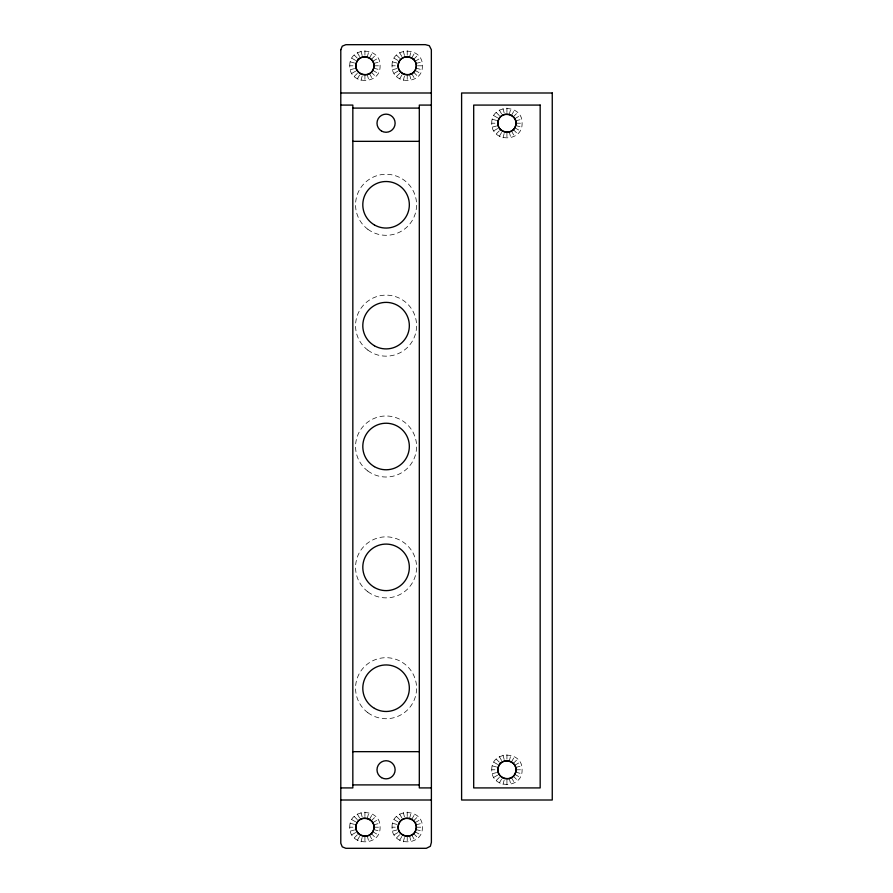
<?xml version="1.0" encoding="UTF-8"?>
<svg xmlns="http://www.w3.org/2000/svg" width="893" height="893" viewBox="0 0 893 893"><rect width="100%" height="100%" fill="white"/><g stroke="black" fill="none" stroke-linecap="round" stroke-linejoin="round"><path stroke-width="0.67" stroke-dasharray="4.46 3.35" d="M349.766 65.803C349.029 46.324 380.82 46.324 380.083 65.803C380.82 85.27 349.029 85.27 349.766 65.803L355.861 65.803M392.06 65.803C391.324 46.324 423.115 46.324 422.378 65.803C423.115 85.27 391.324 85.27 392.06 65.803L398.155 65.803M349.766 827.197C349.029 807.73 380.82 807.73 380.083 827.197C380.82 846.676 349.029 846.676 349.766 827.197L355.861 827.197M392.06 827.197C391.324 807.73 423.115 807.73 422.378 827.197C423.115 846.676 391.324 846.676 392.06 827.197L398.155 827.197M491.764 123.212C491.027 103.733 522.829 103.733 522.092 123.212C522.829 142.679 491.027 142.679 491.764 123.212L497.87 123.212M491.764 769.788C491.027 750.321 522.829 750.321 522.092 769.788C522.829 789.267 491.027 789.267 491.764 769.788L497.87 769.788M360.995 80.448L362.58 74.554M367.269 57.04L368.842 51.158M403.301 80.448L404.875 74.554M409.563 57.04L411.148 51.158M503.005 137.846L504.578 131.963M509.278 114.449L510.852 108.566M360.995 841.842L362.58 835.96M367.269 818.446L368.842 812.552M403.301 841.842L404.875 835.96M409.563 818.446L411.148 812.552M503.005 784.434L504.578 778.551M509.278 761.037L510.852 755.154M357.345 78.93L360.392 73.65M369.456 57.945L372.504 52.676M399.64 78.93L402.687 73.65M411.751 57.945L414.798 52.676M499.354 136.339L502.402 131.059M511.466 115.353L514.513 110.073M357.345 840.324L360.392 835.055M369.456 819.35L372.504 814.07M399.64 840.324L402.687 835.055M411.751 819.35L414.798 814.07M499.354 782.927L502.402 777.647M511.466 761.941L514.513 756.661M354.197 76.519L358.517 72.21M371.332 59.396L375.64 55.076M396.503 76.519L400.812 72.21M413.626 59.396L417.935 55.076M496.207 133.928L500.515 129.619M513.341 116.793L517.65 112.485M354.197 837.924L358.517 833.604M371.332 820.79L375.64 816.481M396.503 837.924L400.812 833.604M413.626 820.79L417.935 816.481M496.207 780.515L500.515 776.207M513.341 763.381L517.65 759.072M351.797 73.382L357.066 70.335M372.772 61.271L378.052 58.224M394.092 73.382L399.372 70.335M415.066 61.271L420.346 58.224M493.796 130.791L499.075 127.744M514.781 118.68L520.061 115.632M351.797 834.776L357.066 831.729M372.772 822.665L378.052 819.618M394.092 834.776L399.372 831.729M415.066 822.665L420.346 819.618M493.796 777.368L499.075 774.32M514.781 765.256L520.061 762.209M350.279 69.721L356.162 68.147M373.676 63.459L379.57 61.874M392.574 69.721L398.468 68.147M415.982 63.459L421.864 61.874M492.289 127.13L498.171 125.556M515.685 120.856L521.568 119.282M492.289 773.718L498.171 772.144M515.685 767.444L521.568 765.87M350.279 831.126L356.162 829.541M373.676 824.853L379.57 823.279M392.574 831.126L398.468 829.541M415.982 824.853L421.864 823.279M373.988 65.803L380.083 65.803M417.5 65.803L422.378 65.803M515.998 123.212L522.092 123.212M515.998 769.788L522.092 769.788M373.988 827.197L380.083 827.197M416.283 827.197L422.378 827.197M392.574 61.874L398.468 63.459M415.982 68.147L421.864 69.721M350.279 61.874L356.162 63.459M373.676 68.147L379.57 69.721M492.289 119.282L498.171 120.856M515.685 125.556L521.568 127.13M492.289 765.87L498.171 767.444M515.685 772.144L521.568 773.718M392.574 823.279L398.468 824.853M415.982 829.541L421.864 831.126M350.279 823.279L356.162 824.853M373.676 829.541L379.57 831.126M493.796 115.632L499.075 118.68M514.781 127.744L520.061 130.791M394.092 58.224L399.372 61.271M415.066 70.335L420.346 73.382M351.797 58.224L357.066 61.271M372.772 70.335L378.052 73.382M493.796 762.209L499.075 765.256M514.781 774.32L520.061 777.368M394.092 819.618L399.372 822.665M415.066 831.729L420.346 834.776M351.797 819.618L357.066 822.665M372.772 831.729L378.052 834.776M496.207 112.485L500.515 116.793M513.341 129.619L517.65 133.928M396.503 55.076L400.812 59.396M413.626 72.21L417.935 76.519M354.197 55.076L358.517 59.396M371.332 72.21L375.64 76.519M496.207 759.072L500.515 763.381M513.341 776.207L517.65 780.515M396.503 816.481L400.812 820.79M413.626 833.604L417.935 837.924M354.197 816.481L358.517 820.79M371.332 833.604L375.64 837.924M499.354 110.073L502.402 115.353M511.466 131.059L514.513 136.339M399.64 52.676L402.687 57.945M411.751 73.65L414.798 78.93M357.345 52.676L360.392 57.945M369.456 73.65L372.504 78.93M499.354 756.661L502.402 761.941M511.466 777.647L514.513 782.927M399.64 814.07L402.687 819.35M411.751 835.055L414.798 840.324M357.345 814.07L360.392 819.35M369.456 835.055L372.504 840.324M503.005 108.566L504.578 114.449M509.278 131.963L510.852 137.846M403.301 51.158L404.875 57.04M409.563 74.554L411.148 80.448M360.995 51.158L362.58 57.04M367.269 74.554L368.842 80.448M503.005 755.154L504.578 761.037M509.278 778.551L510.852 784.434M403.301 812.552L404.875 818.446M409.563 835.96L411.148 841.842M360.995 812.552L362.58 818.446M367.269 835.96L368.842 841.842M506.934 108.053L506.934 114.148M506.934 132.276L506.934 138.37M506.934 754.63L506.934 760.724M506.934 780.08L506.934 784.947M407.219 50.644L407.219 56.739M407.219 74.867L407.219 80.962M407.219 812.038L407.219 818.133M407.219 836.261L407.219 842.356M364.924 50.644L364.924 56.739M364.924 74.867L364.924 80.962M364.924 812.038L364.924 818.133M364.924 836.261L364.924 842.356M367.849 712.692A30.518 30.518 0 0 0 416.384 691.751A30.518 30.518 0 0 0 373.977 660.195A30.518 30.518 0 0 0 367.849 712.692M367.849 591.836A30.518 30.518 0 0 0 416.384 570.895A30.518 30.518 0 0 0 373.977 539.339A30.518 30.518 0 0 0 367.849 591.836M367.849 470.979A30.518 30.518 0 0 0 416.384 450.039A30.518 30.518 0 0 0 373.977 418.482A30.518 30.518 0 0 0 367.849 470.979M367.849 350.123A30.518 30.518 0 0 0 416.384 329.182A30.518 30.518 0 0 0 373.977 297.626A30.518 30.518 0 0 0 367.849 350.123M367.849 229.267A30.518 30.518 0 0 0 416.384 208.326A30.518 30.518 0 0 0 373.977 176.769A30.518 30.518 0 0 0 367.849 229.267"/><path stroke-width="1.34" d="M340.746 92.995L431.397 92.995M340.746 105.084L352.835 105.084L352.835 787.916L340.746 787.916M431.397 105.084L419.308 105.084L419.308 787.916L431.397 787.916M352.835 108.098L419.308 108.098M352.835 141.34L419.308 141.34M352.835 751.66L419.308 751.66M352.835 784.902L419.308 784.902M340.746 800.005L431.397 800.005M340.791 49.729L340.791 843.271L342.265 846.843L345.825 848.305L426.318 848.305L430.348 846.296L431.397 842.311L431.352 49.729L429.332 45.699L425.347 44.65L345.825 44.695L342.265 46.157L340.791 49.729M356.162 63.459C352.724 74.588 371.086 79.51 373.676 68.147C377.114 57.018 358.752 52.095 356.162 63.459M398.468 63.459C395.03 74.588 413.392 79.51 415.982 68.147C419.42 57.018 401.057 52.095 398.468 63.459M356.162 824.853C352.724 835.982 371.086 840.905 373.676 829.541C377.114 818.412 358.752 813.49 356.162 824.853M398.468 824.853C395.03 835.982 413.392 840.905 415.982 829.541C419.42 818.412 401.057 813.49 398.468 824.853M498.171 120.856C494.733 131.997 513.095 136.919 515.685 125.556C519.123 114.416 500.761 109.504 498.171 120.856M498.171 767.444C494.733 778.584 513.095 783.496 515.685 772.144C519.123 761.003 500.761 756.081 498.171 767.444M552.254 92.995L461.603 92.995L461.603 800.005L552.254 800.005L552.254 92.995M540.165 105.084L473.692 105.084L473.692 787.916L540.165 787.916L540.165 105.084M360.392 835.055A9.064 9.064 0 0 0 373.988 827.197A9.064 9.064 0 0 0 360.392 819.35A9.064 9.064 0 0 0 360.392 835.055M402.687 835.055A9.064 9.064 0 0 0 416.283 827.197A9.064 9.064 0 0 0 402.687 819.35A9.064 9.064 0 0 0 402.687 835.055M360.392 73.65A9.064 9.064 0 0 0 373.988 65.803A9.064 9.064 0 0 0 360.392 57.945A9.064 9.064 0 0 0 360.392 73.65M402.687 73.65A9.064 9.064 0 0 0 416.283 65.803A9.064 9.064 0 0 0 402.687 57.945A9.064 9.064 0 0 0 402.687 73.65M374.435 708.361A23.263 23.263 0 0 0 409.34 688.213A23.263 23.263 0 0 0 374.435 668.064A23.263 23.263 0 0 0 374.435 708.361M374.435 587.505A23.263 23.263 0 0 0 409.34 567.356A23.263 23.263 0 0 0 374.435 547.208A23.263 23.263 0 0 0 374.435 587.505M374.435 466.648A23.263 23.263 0 0 0 409.34 446.5A23.263 23.263 0 0 0 374.435 426.352A23.263 23.263 0 0 0 374.435 466.648M374.435 345.792A23.263 23.263 0 0 0 409.34 325.644A23.263 23.263 0 0 0 374.435 305.495A23.263 23.263 0 0 0 374.435 345.792M374.435 224.936A23.263 23.263 0 0 0 409.34 204.787A23.263 23.263 0 0 0 374.435 184.639A23.263 23.263 0 0 0 374.435 224.936M502.402 777.647A9.064 9.064 0 0 0 515.998 769.788A9.064 9.064 0 0 0 502.402 761.941A9.064 9.064 0 0 0 502.402 777.647M500.515 129.619A9.064 9.064 0 0 0 515.685 125.556A9.064 9.064 0 0 0 504.578 114.449A9.064 9.064 0 0 0 500.515 129.619M381.534 777.647A9.064 9.064 0 0 0 395.13 769.788A9.064 9.064 0 0 0 381.534 761.941A9.064 9.064 0 0 0 381.534 777.647M381.534 131.059A9.064 9.064 0 0 0 395.13 123.212A9.064 9.064 0 0 0 381.534 115.353A9.064 9.064 0 0 0 381.534 131.059"/></g></svg>
